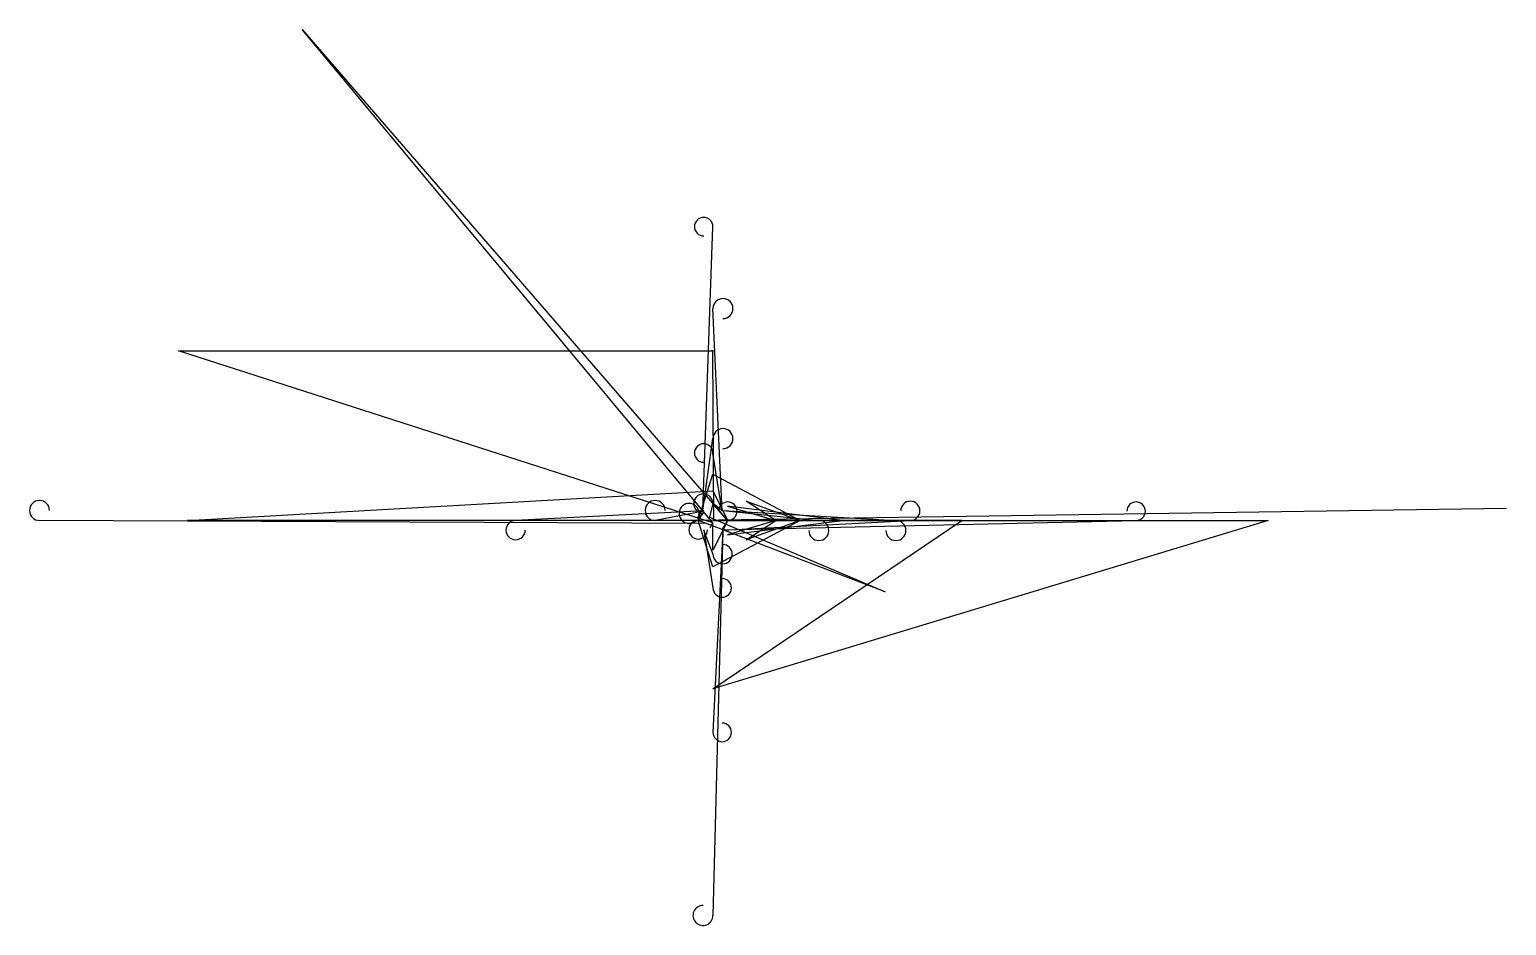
# Model space of a CAD drawing. Header units: metres. Extents: x -1420 to 1648, y -841 to 1019.
import ezdxf

# ---------------------------------------------------------------- set-up
doc = ezdxf.new("R2010")
doc.units = ezdxf.units.M

msp = doc.modelspace()

# ---------------------------------------------------------------- linework, layer by layer
at = {"layer": 'TOOL_0'}
for p, q in [((0, -5), (-853.672, 1019.23)), ((-853.672, 1019.23), (30, 0)), ((-20.75, 20.75), (0, 610)), ((19.25, 19.25), (0, 440)), ((0, -4.771), (-1110.5, 352.446)), ((-1110.5, 352.446), (1, 352.446)), ((1, 352.446), (-1, 352.446)), ((-1, 352.446), (1, 0)), ((-20.75, 20.75), (0, 170)), ((19.25, 19.25), (0, 140)), ((-30.75, 0), (0, 96.5)), ((0, 96.5), (180.951, 0)), ((-1091.5, 0), (0, 61.5)), ((0, 61.5), (30.75, 0)), ((0, 35), (-7.071, 7.071)), ((30, 0), (0, 35)), ((20, 20), (0, 35)), ((130.828, 0), (69.282, 40)), ((69.282, 40), (180.951, 0)), ((-14.673, -6.078), (-1399, 0)), ((-30.206, 0), (-1091.5, 0)), ((-20, 20), (-410, 0)), ((-19.25, 19.25), (-120, 0)), ((1648.422, 25.079), (-35, 0)), ((-19.25, 19.25), (-30.75, 0)), ((0, -96.5), (-30.75, 0)), ((358.027, -147.821), (-30.206, 0)), ((-7.071, 7.071), (358.027, -147.821)), ((180.951, 0), (0, -96.5)), ((30.75, 0), (0, -61.5)), ((1153.195, 0), (0, -349.785)), ((0, -349.785), (516.805, 0)), ((1, 0), (1153.195, 0)), ((516.805, 0), (1, 0)), ((19.25, -19.25), (879, 0)), ((19.25, -19.25), (30.75, 0)), ((20, -20), (410, 0)), ((20.75, 20.75), (380, 0)), ((20.75, 20.75), (220, 0)), ((269.379, 0), (30, 30)), ((30, 30), (130.828, 0)), ((130.828, 0), (30, -30)), ((30, -30), (269.379, 0)), ((180.951, 0), (69.282, -40)), ((69.282, -40), (130.828, 0)), ((-20, -20), (0, -70)), ((-19.25, -19.25), (0, -140)), ((-6.078, -14.672), (0, -5)), ((0, -61.5), (0, -4.771)), ((20.75, -20.75), (0, -440)), ((20.75, -20.75), (0, -820))]:
    msp.add_line(p, q, dxfattribs=at)
for centre, radius, start, end in [((-19.25, 610), 19.25, 0, 270), ((20.75, 440), 20.75, 270, 180), ((20.75, 170), 20.75, 270, 180), ((-19.25, 140), 19.25, 0, 270), ((-1399, 20.75), 20.75, 0, 270), ((-120, 20.75), 20.75, 0, 270), ((-49.672, 14.672), 20.749, 329.337397, 315), ((-20, 35), 20, 0, 270), ((30.75, 19.25), 19.25, 270, 180), ((410, 20), 20, 270, 180), ((879, 19.25), 19.25, 270, 180), ((-410, -20), 20, 90, 0), ((-30.75, -19.25), 19.25, 90, 0), ((220, -20.75), 20.75, 180, 90), ((380, -20.75), 20.75, 180, 90), ((20, -70), 20, 180, 90), ((19.25, -140), 19.25, 180, 90), ((19.25, -440), 19.25, 180, 90), ((-20.75, -820), 20.75, 88.956263, 0)]:
    msp.add_arc(centre, radius, start, end, dxfattribs=at)

doc.saveas('drawing.dxf')
